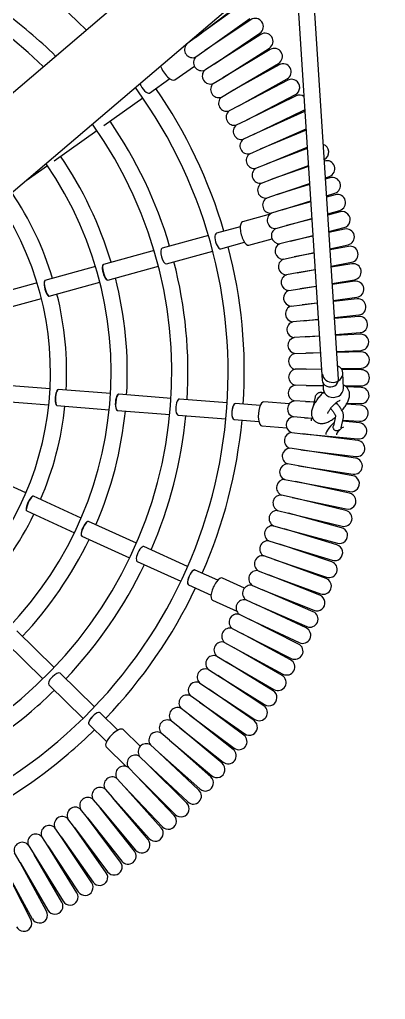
# Model space of a CAD drawing. Header units: millimetres. Extents: x 246416442 to 246896683, y 7418963194 to 7419503218.
# Drawn here: x 246852147 to 246852508, y 7419442122 to 7419443092 of the extents above; entities that cross this region are included whole.
import ezdxf
from ezdxf.lldxf.tags import DXFTag

# ---------------------------------------------------------------- set-up
doc = ezdxf.new("R2010")
doc.units = ezdxf.units.MM
doc.linetypes.add('DASHED2', pattern=[9.525, 6.35, -3.175])
for name, color, linetype in [('L-EDGE-CONCRETE', 1, 'CONCRETE_EDGE_SHORT'), ('L-Hatch Boundary', 1, 'Continuous'), ('L-ST-SHADE-SAIL', 5, 'DASHED2'), ('L-X-E-PLAY', 9, 'Continuous')]:
    doc.layers.add(name, color=color, linetype=linetype)
doc.layers.add('L-SUB-SOIL DRAINAGE', color=170, linetype='SUBSOIL', lineweight=20)
doc.styles.get("Standard").update_dxf_attribs({"font": 'arial.ttf'})
doc.linetypes.add('CONCRETE_EDGE_SHORT', pattern='A,0.5,-0.2,["CE",Standard,S=0.1,R=0,X=-0.05,Y=-0.05],-0.2', length=0.9)
tags = doc.linetypes.add('SUBSOIL', pattern='A,12.7,-5.08,["SSD",Standard,S=2.54,R=0,X=-2.54,Y=-1.27],-6.35', length=24.13).pattern_tags.tags
tags[6] = DXFTag(74, 10)

# ---------------------------------------------------------------- blocks, each defined once
blk = doc.blocks.new('Bird Nest Swing - Moduplay')
at = {"layer": 'L-X-E-PLAY', "lineweight": 25}
for p, q in [((40.88377, 32.79357), (40.88377, 35.21318)), ((40.95877, 35.20977), (40.95877, 32.79016)), ((41.30869, 34.44572), (40.95877, 34.70724)), ((40.95877, 34.68726), (41.29911, 34.4329)), ((40.95961, 34.55779), (40.96259, 34.61232)), ((40.96415, 34.61222), (40.95961, 34.55779)), ((40.97556, 34.55646), (40.9801, 34.61089)), ((40.98166, 34.61073), (40.97556, 34.55646)), ((40.99146, 34.55467), (40.99756, 34.60895)), ((40.99911, 34.60875), (40.99146, 34.55467)), ((41.0073, 34.55242), (41.01495, 34.60651)), ((41.0165, 34.60627), (41.0073, 34.55243)), ((41.02307, 34.54973), (41.03227, 34.60357)), ((41.03382, 34.60328), (41.02307, 34.54973)), ((41.03876, 34.54659), (41.0495, 34.60014)), ((41.05104, 34.59981), (41.03876, 34.54659)), ((41.05435, 34.54299), (41.06663, 34.59621)), ((41.06815, 34.59584), (41.05435, 34.54299)), ((41.06983, 34.53895), (41.08363, 34.59179)), ((41.08514, 34.59138), (41.06983, 34.53895)), ((41.08519, 34.53446), (41.09917, 34.58233)), ((41.10038, 34.58143), (41.08519, 34.53446)), ((41.10041, 34.52954), (41.11392, 34.57131)), ((41.11498, 34.57052), (41.10041, 34.52954)), ((41.14863, 34.56534), (41.15017, 34.56931)), ((41.15162, 34.56872), (41.14982, 34.56445)), ((40.95961, 34.55779), (40.95886, 34.54685)), ((40.97449, 34.54555), (40.97556, 34.55646)), ((41.11549, 34.52418), (41.1284, 34.56049)), ((41.12931, 34.5598), (41.11549, 34.52418)), ((41.16302, 34.55458), (41.16636, 34.56251)), ((41.1678, 34.56188), (41.16411, 34.55378)), ((40.99146, 34.55467), (40.99008, 34.5438)), ((41.00561, 34.5416), (41.0073, 34.55243)), ((41.02107, 34.53896), (41.02307, 34.54973)), ((41.03876, 34.54659), (41.03645, 34.53587)), ((41.1304, 34.51839), (41.14262, 34.54986)), ((41.14342, 34.54926), (41.1304, 34.51839)), ((41.17722, 34.54397), (41.18236, 34.55524)), ((41.18378, 34.55457), (41.17821, 34.54323)), ((41.19125, 34.53349), (41.19814, 34.54752)), ((41.19954, 34.54681), (41.19216, 34.53281)), ((40.97827, 34.51487), (40.98033, 34.53853)), ((41.05173, 34.53235), (41.05435, 34.54299)), ((41.06983, 34.53895), (41.06691, 34.52838)), ((41.14515, 34.51218), (41.15662, 34.5394)), ((41.15732, 34.53888), (41.14515, 34.51218)), ((41.20513, 34.52311), (41.21369, 34.53935)), ((41.21507, 34.5386), (41.20597, 34.52249)), ((41.08197, 34.52399), (41.08519, 34.53446)), ((41.09689, 34.51916), (41.10041, 34.52954)), ((41.15971, 34.50554), (41.17043, 34.52907)), ((41.17104, 34.52862), (41.15971, 34.50554)), ((41.2189, 34.51283), (41.229, 34.53074)), ((41.23036, 34.52995), (41.21968, 34.51224)), ((41.11167, 34.51391), (41.11549, 34.52418)), ((41.1304, 34.51839), (41.12629, 34.50823)), ((41.17407, 34.49849), (41.18408, 34.51888)), ((41.18461, 34.51848), (41.17407, 34.49849)), ((41.23256, 34.50261), (41.24406, 34.52169)), ((41.24539, 34.52086), (41.23331, 34.50206)), ((40.97186, 34.48749), (40.97399, 34.5119)), ((41.14515, 34.51218), (41.14075, 34.50214)), ((41.18822, 34.49103), (41.19758, 34.50878)), ((41.19805, 34.50844), (41.18822, 34.49103)), ((41.24616, 34.49245), (41.25885, 34.51221)), ((41.26016, 34.51134), (41.24687, 34.49192)), ((41.14054, 34.50023), (41.12859, 34.47459)), ((41.15502, 34.49563), (41.15971, 34.50554)), ((41.17407, 34.49849), (41.1691, 34.48872)), ((41.20216, 34.48317), (41.21097, 34.49878)), ((41.21138, 34.49847), (41.20216, 34.48317)), ((41.2597, 34.48233), (41.27336, 34.50231)), ((41.27464, 34.50141), (41.2604, 34.48181)), ((41.18298, 34.48141), (41.18822, 34.49103)), ((41.21586, 34.47491), (41.22426, 34.48884)), ((41.22464, 34.48856), (41.21586, 34.47491)), ((41.27322, 34.47223), (41.28759, 34.492)), ((41.28884, 34.49106), (41.27391, 34.47171)), ((40.96703, 34.43202), (40.97115, 34.47929)), ((41.15034, 34.46445), (41.16037, 34.48596)), ((41.20216, 34.48317), (41.19664, 34.4737)), ((41.22932, 34.46626), (41.23749, 34.47896)), ((41.23783, 34.4787), (41.22932, 34.46626)), ((41.28673, 34.46213), (41.30151, 34.48128)), ((41.30273, 34.48031), (41.28743, 34.46161)), ((41.1308, 34.46988), (41.12045, 34.44767)), ((41.21007, 34.4656), (41.21586, 34.47491)), ((41.24253, 34.45722), (41.25066, 34.46911)), ((41.25099, 34.46887), (41.24253, 34.45723)), ((41.30235, 34.45457), (41.31512, 34.47017)), ((41.31631, 34.46916), (41.30355, 34.45445)), ((41.13496, 34.44091), (41.14531, 34.46312)), ((41.22327, 34.45712), (41.22932, 34.46626)), ((41.25547, 34.44782), (41.26381, 34.45929)), ((41.26413, 34.45904), (41.25547, 34.44782)), ((41.24253, 34.45723), (41.23621, 34.44827)), ((41.26814, 34.43804), (41.27695, 34.44946)), ((41.27728, 34.44922), (41.26814, 34.43804)), ((41.31872, 34.44374), (41.30701, 34.45292)), ((41.31776, 34.44641), (41.3284, 34.45868)), ((41.32957, 34.45763), (41.31961, 34.4468)), ((41.11697, 34.44021), (41.09693, 34.39721)), ((41.25547, 34.44782), (41.2489, 34.43904)), ((41.28052, 34.42791), (41.29011, 34.43963)), ((41.33226, 34.43692), (41.34135, 34.4468)), ((41.34249, 34.44573), (41.33272, 34.4357)), ((41.11143, 34.39045), (41.13147, 34.43344)), ((41.26132, 34.42946), (41.26814, 34.43804)), ((41.29046, 34.43937), (41.28052, 34.42791)), ((41.2926, 34.41742), (41.30364, 34.43015)), ((41.30403, 34.42985), (41.2926, 34.41742)), ((41.30157, 34.43177), (41.30638, 34.428)), ((41.34245, 34.42276), (41.35395, 34.43456)), ((41.35506, 34.43345), (41.34312, 34.42188)), ((40.96171, 34.37205), (40.96623, 34.42378)), ((41.28052, 34.42791), (41.27346, 34.41953)), ((41.32699, 34.38395), (41.3662, 34.42197)), ((41.36727, 34.42083), (41.32699, 34.38395)), ((41.34703, 34.41673), (41.34079, 34.42495)), ((41.2926, 34.41742), (41.2853, 34.40925)), ((41.30438, 34.40659), (41.31014, 34.41286)), ((41.31029, 34.41266), (41.30438, 34.40659)), ((41.30706, 34.4169), (41.31273, 34.40945)), ((41.33459, 34.41988), (41.34066, 34.41189)), ((41.30438, 34.40659), (41.29685, 34.39863)), ((41.31585, 34.39543), (41.3211, 34.40082)), ((41.33779, 34.37214), (41.37807, 34.40903)), ((41.37912, 34.40785), (41.33779, 34.37214)), ((41.29567, 34.39304), (41.27782, 34.37519)), ((41.31585, 34.39543), (41.30809, 34.38769)), ((41.32118, 34.4006), (41.31585, 34.39543)), ((41.34825, 34.36004), (41.38958, 34.39575)), ((41.39059, 34.39455), (41.34825, 34.36004)), ((41.09339, 34.38971), (41.07145, 34.34265)), ((41.08595, 34.33589), (41.10789, 34.38295)), ((41.31901, 34.37643), (41.32699, 34.38395)), ((41.35836, 34.34764), (41.40069, 34.38215)), ((41.29479, 34.35822), (41.31215, 34.37557)), ((41.33779, 34.37214), (41.3296, 34.36486)), ((41.40167, 34.38092), (41.35836, 34.34764)), ((40.95877, 34.33851), (40.961, 34.364)), ((41.27829, 34.37), (41.26097, 34.35268)), ((41.36811, 34.33495), (41.41142, 34.36823)), ((41.41235, 34.36697), (41.36811, 34.33495)), ((41.27228, 34.34136), (41.2896, 34.35869)), ((41.34825, 34.36004), (41.33985, 34.35299)), ((41.37749, 34.32199), (41.42174, 34.35401)), ((41.42264, 34.35273), (41.37749, 34.32199)), ((41.25514, 34.34685), (41.2216, 34.31331)), ((41.34976, 34.34083), (41.35836, 34.34764)), ((41.06803, 34.33532), (41.04609, 34.28827)), ((41.23291, 34.302), (41.26645, 34.33553)), ((41.36811, 34.33495), (41.35932, 34.3284)), ((41.38649, 34.30876), (41.43164, 34.3395)), ((41.43251, 34.33819), (41.38649, 34.30876)), ((41.06059, 34.28151), (41.08253, 34.32856)), ((41.39511, 34.29528), (41.44113, 34.32472)), ((41.44195, 34.32338), (41.39512, 34.29528)), ((41.36852, 34.31569), (41.37749, 34.32199)), ((41.21573, 34.30744), (41.17901, 34.27072)), ((41.37735, 34.30272), (41.38649, 34.30876)), ((41.40335, 34.28156), (41.45018, 34.30966)), ((41.45097, 34.30831), (41.40335, 34.28156)), ((41.19033, 34.25941), (41.22704, 34.29612)), ((41.3858, 34.28951), (41.39512, 34.29528)), ((41.41118, 34.26761), (41.45881, 34.29436)), ((41.45955, 34.29298), (41.41118, 34.26761)), ((41.04267, 34.28092), (41.02073, 34.23389)), ((41.40335, 34.28156), (41.39387, 34.27606)), ((41.41861, 34.25344), (41.46698, 34.27881)), ((41.46769, 34.27741), (41.41861, 34.25344)), ((41.03523, 34.22713), (41.05717, 34.27416)), ((41.17329, 34.265), (41.13659, 34.2283)), ((41.40155, 34.26238), (41.41118, 34.26761)), ((41.42563, 34.23907), (41.47471, 34.26303)), ((41.47538, 34.26161), (41.42563, 34.23907)), ((41.1479, 34.21698), (41.18461, 34.25369)), ((41.40883, 34.24849), (41.41861, 34.25344)), ((41.43224, 34.22449), (41.48199, 34.24704)), ((41.48261, 34.24561), (41.43224, 34.22449)), ((41.4058, 34.24087), (41.38406, 34.23074)), ((41.41572, 34.2344), (41.42563, 34.23907)), ((41.43842, 34.20974), (41.4888, 34.23085)), ((41.48938, 34.22939), (41.43842, 34.20974)), ((41.13086, 34.22256), (41.09416, 34.18587)), ((41.38272, 34.2257), (41.36052, 34.21535)), ((41.3942, 34.20898), (41.41826, 34.2202)), ((41.42219, 34.22011), (41.43224, 34.22449)), ((41.10547, 34.17456), (41.14217, 34.21125)), ((41.35305, 34.21187), (41.31005, 34.19183)), ((41.36728, 34.20085), (41.38948, 34.2112)), ((41.42826, 34.20565), (41.43842, 34.20974)), ((41.44418, 34.19481), (41.49514, 34.21447)), ((41.49568, 34.213), (41.44418, 34.19481)), ((41.31681, 34.17733), (41.35981, 34.19737)), ((41.44951, 34.17972), (41.50101, 34.19791)), ((41.30255, 34.18829), (41.25549, 34.16634)), ((41.4339, 34.19101), (41.44418, 34.19481)), ((41.50151, 34.19642), (41.44951, 34.17972)), ((41.43912, 34.17622), (41.44951, 34.17972)), ((41.4544, 34.16449), (41.50641, 34.18119)), ((41.50686, 34.17969), (41.4544, 34.16449)), ((41.26225, 34.15184), (41.30931, 34.17379)), ((41.24816, 34.16293), (41.20111, 34.14099)), ((41.44392, 34.16129), (41.4544, 34.16449)), ((41.45886, 34.14912), (41.51132, 34.16432)), ((41.51173, 34.16281), (41.45886, 34.14912)), ((41.20788, 34.12649), (41.25492, 34.14843)), ((41.44829, 34.14622), (41.45886, 34.14912)), ((41.46286, 34.13363), (41.51574, 34.14732)), ((41.51611, 34.1458), (41.46287, 34.13363)), ((41.19377, 34.13756), (41.14673, 34.11563)), ((41.46287, 34.13363), (41.45222, 34.13104)), ((41.46643, 34.11803), (41.51968, 34.1302)), ((41.52, 34.12867), (41.46643, 34.11803)), ((41.46643, 34.11803), (41.45571, 34.11575)), ((41.46955, 34.10234), (41.52312, 34.11297)), ((41.5234, 34.11143), (41.46955, 34.10234)), ((41.46955, 34.10234), (41.45877, 34.10036)), ((41.4722, 34.08656), (41.52607, 34.09565)), ((41.5263, 34.09411), (41.47221, 34.08656)), ((41.47221, 34.08656), (41.46138, 34.08489)), ((41.47442, 34.07072), (41.52851, 34.07826)), ((41.52871, 34.0767), (41.47442, 34.07072)), ((41.47442, 34.07072), (41.46354, 34.06936)), ((41.3989, 34.05154), (41.35163, 34.04742)), ((41.43151, 34.05439), (41.40709, 34.05226)), ((41.45804, 34.06072), (41.43448, 34.05866)), ((41.46526, 34.05377), (41.47617, 34.05481)), ((41.47617, 34.05481), (41.53046, 34.0608)), ((41.53061, 34.05924), (41.47617, 34.05481)), ((41.34339, 34.04663), (41.29166, 34.0421)), ((41.47747, 34.03887), (41.53191, 34.04329)), ((41.53201, 34.04173), (41.47747, 34.03887)), ((41.35302, 34.03148), (41.4003, 34.03561)), ((41.40848, 34.03632), (41.4329, 34.03845)), ((41.43656, 34.03475), (41.46428, 34.03717)), ((41.46653, 34.03813), (41.47747, 34.03887)), ((41.29305, 34.02616), (41.34478, 34.03069)), ((41.46735, 34.02247), (41.47831, 34.02289)), ((41.4783, 34.02289), (41.53285, 34.02575)), ((41.53291, 34.02418), (41.47831, 34.02289)), ((41.46773, 34.00679), (41.47869, 34.00689)), ((41.47868, 34.00689), (41.53329, 34.00819)), ((41.53331, 34.00662), (41.47869, 34.00689)), ((41.46765, 33.9911), (41.47861, 33.99089)), ((41.5332, 33.98905), (41.47861, 33.99089)), ((41.47861, 33.99089), (41.53323, 33.99062)), ((41.47807, 33.9749), (41.46712, 33.97543)), ((41.53258, 33.9715), (41.47807, 33.9749)), ((41.47807, 33.9749), (41.53266, 33.97306)), ((41.47707, 33.95893), (41.46614, 33.95977)), ((41.53146, 33.95396), (41.47707, 33.95893)), ((41.47707, 33.95893), (41.53158, 33.95553)), ((41.47561, 33.943), (41.46472, 33.94415)), ((41.52984, 33.93647), (41.47561, 33.943)), ((41.47561, 33.943), (41.53001, 33.93803)), ((41.4737, 33.92711), (41.46284, 33.92858)), ((41.52772, 33.91903), (41.4737, 33.92711)), ((41.4737, 33.92711), (41.52793, 33.92059)), ((41.46052, 33.91307), (41.47134, 33.91129)), ((41.5251, 33.90166), (41.47134, 33.91129)), ((41.47134, 33.91129), (41.52535, 33.90321)), ((41.46852, 33.89554), (41.45776, 33.89763)), ((41.52198, 33.88437), (41.46851, 33.89554)), ((41.46851, 33.89554), (41.52228, 33.88591)), ((41.51837, 33.86718), (41.46525, 33.87988)), ((41.46525, 33.87988), (41.51871, 33.86871))]:
    blk.add_line(p, q, dxfattribs=at)
for centre, radius, start, end in [((40.98961, 34.60984), 0.008, 353.5892, 173.5892), ((41.00703, 34.60763), 0.008, 351.9447, 171.9447), ((41.02439, 34.60492), 0.008, 350.3, 170.3), ((41.04166, 34.60171), 0.008, 348.65541, 168.65541), ((41.05883, 34.59801), 0.008, 347.01087, 167.01087), ((41.07589, 34.59382), 0.008, 106.8904, 165.36617), ((41.07589, 34.59382), 0.008, 345.36617, 359.56292), ((41.09282, 34.58913), 0.008, 155.0971, 163.72166), ((41.12624, 34.57832), 0.008, 345.28518, 121.16811), ((41.14271, 34.5722), 0.008, 338.78784, 157.3371), ((41.15899, 34.56561), 0.008, 337.14319, 157.14319), ((41.17508, 34.55856), 0.008, 335.49867, 155.49867), ((41.19096, 34.55104), 0.008, 333.854, 153.854), ((40.95111, 34.54886), 0.008, 343.20816, 345.5127), ((40.96681, 34.54777), 0.008, 186.59968, 343.87241), ((41.20661, 34.54308), 0.008, 332.20945, 152.20945), ((40.98246, 34.54624), 0.008, 184.95084, 342.23367), ((40.99806, 34.54426), 0.008, 183.30033, 340.58836), ((41.0136, 34.54183), 0.008, 181.65634, 338.94042), ((41.02907, 34.53896), 0.008, 180.01521, 337.29211), ((41.22203, 34.53467), 0.008, 330.56483, 150.56483), ((41.04445, 34.53565), 0.008, 178.37425, 335.64363), ((41.05972, 34.53189), 0.008, 176.73367, 334.00382), ((41.07488, 34.5277), 0.008, 175.08418, 332.37293), ((41.23721, 34.52582), 0.008, 328.9202, 148.9202), ((41.08991, 34.52307), 0.008, 173.42577, 330.70424), ((41.10481, 34.51802), 0.008, 171.80543, 329.08088), ((41.25212, 34.51653), 0.008, 327.27564, 147.27564), ((41.11955, 34.51254), 0.008, 170.13946, 327.43672), ((41.13413, 34.50664), 0.008, 168.49449, 325.78396), ((41.26676, 34.50682), 0.008, 325.63097, 145.63097), ((41.14854, 34.50032), 0.008, 166.85803, 324.12644), ((41.28112, 34.4967), 0.008, 323.98645, 143.98645), ((40.92127, 34.00167), 0.49622, 65.92044, 84.07005), ((41.16275, 34.49359), 0.008, 165.22642, 322.47811), ((41.17677, 34.48646), 0.008, 163.58558, 320.84786), ((41.29517, 34.48617), 0.008, 322.34179, 142.34179), ((40.92127, 34.00167), 0.48022, 94.47871, 265.52129), ((40.92127, 34.00167), 0.48022, 0, 85.52129), ((41.19058, 34.47893), 0.008, 161.92646, 319.18527), ((41.30893, 34.47524), 0.008, 320.69723, 140.69723), ((41.20417, 34.471), 0.008, 160.30008, 317.57085), ((41.32236, 34.46392), 0.008, 319.05265, 139.05265), ((41.21752, 34.46269), 0.008, 158.62507, 315.90492), ((41.33546, 34.45222), 0.008, 317.40796, 137.40796), ((41.23063, 34.454), 0.008, 157.00194, 314.28228), ((40.92127, 34.00167), 0.4405, 94.88352, 103.94701), ((40.92127, 34.00167), 0.4405, 66.03574, 83.95019), ((40.92127, 34.00167), 0.49622, 45.92375, 64.07296), ((41.24348, 34.44493), 0.008, 155.33521, 312.63245), ((41.34822, 34.44015), 0.008, 315.76345, 135.76345), ((41.25607, 34.4355), 0.008, 153.69585, 310.96892), ((41.36063, 34.42771), 0.008, 314.11878, 134.11878), ((40.92127, 34.00167), 0.4245, 95.0681, 264.9319), ((40.92127, 34.00167), 0.4245, 0, 84.9319), ((41.26839, 34.42572), 0.008, 152.07034, 309.32886), ((41.37267, 34.41493), 0.008, 312.47428, 132.47428), ((41.28041, 34.41558), 0.008, 150.42105, 307.69489), ((41.29214, 34.4051), 0.008, 148.76589, 306.05473), ((41.38435, 34.4018), 0.008, 310.82959, 130.82959), ((40.92127, 34.00167), 0.4405, 46.04063, 63.95449), ((41.30357, 34.39429), 0.008, 147.11679, 304.41263), ((41.39564, 34.38835), 0.008, 309.18498, 129.18498), ((41.31468, 34.38316), 0.008, 145.4697, 302.76822), ((41.40654, 34.37457), 0.008, 307.54046, 127.54046), ((40.92127, 34.00167), 0.3805, 66.20474, 83.79525), ((41.32547, 34.37171), 0.008, 143.82493, 301.12329), ((40.92127, 34.00167), 0.3645, 0, 84.09494), ((41.33592, 34.35996), 0.008, 142.18055, 299.47648), ((41.41704, 34.36049), 0.008, 305.89576, 125.89576), ((41.34603, 34.34791), 0.008, 140.53829, 297.82625), ((41.42714, 34.34612), 0.008, 304.25126, 124.25126), ((40.92127, 34.00167), 0.3805, 46.20475, 63.79527), ((40.92127, 34.00167), 0.49622, 25.92704, 44.07625), ((41.3558, 34.33558), 0.008, 138.89924, 296.17061), ((41.43682, 34.33146), 0.008, 302.6066, 122.6066), ((41.3652, 34.32297), 0.008, 137.26582, 294.52554), ((41.44607, 34.31652), 0.008, 300.96198, 120.96198), ((40.92127, 34.00167), 0.3205, 66.4303, 83.28073), ((41.37424, 34.31009), 0.008, 135.62172, 292.89921), ((40.92127, 34.00167), 0.3045, 0, 82.92592), ((40.92127, 34.00167), 0.4405, 26.04551, 43.95937), ((41.45489, 34.30133), 0.008, 299.31743, 119.31743), ((41.3829, 34.29697), 0.008, 133.95866, 291.25683), ((40.92127, 34.00167), 0.3205, 46.4303, 63.56968), ((41.39119, 34.2836), 0.008, 132.31191, 289.58343), ((41.46327, 34.28589), 0.008, 297.67275, 117.67275), ((41.39909, 34.26999), 0.008, 130.69619, 287.94657), ((41.4712, 34.27022), 0.008, 296.02823, 116.02823), ((40.92127, 34.00167), 0.3805, 26.20473, 43.79525), ((41.40659, 34.25617), 0.008, 129.04391, 286.32121), ((41.47868, 34.25433), 0.008, 294.38357, 114.38357), ((41.41369, 34.24214), 0.008, 127.37984, 284.65375), ((41.48571, 34.23823), 0.008, 292.73903, 112.73903), ((41.42039, 34.22791), 0.008, 125.75825, 283.00786), ((41.49226, 34.22193), 0.008, 291.09441, 111.09441), ((40.92127, 34.00167), 0.3205, 26.43032, 43.5697), ((41.42668, 34.21349), 0.008, 124.11497, 281.3712), ((41.49835, 34.20545), 0.008, 289.44976, 109.44976), ((40.92127, 34.00167), 0.49622, 5.92995, 24.07956), ((41.43255, 34.1989), 0.008, 122.46242, 279.72961), ((41.438, 34.18414), 0.008, 120.81473, 278.07049), ((41.50396, 34.18881), 0.008, 287.80523, 107.80523), ((40.92127, 34.00167), 0.4405, 6.04981, 23.96426), ((41.50909, 34.17201), 0.008, 286.16052, 106.16052), ((41.44302, 34.16924), 0.008, 119.18469, 276.45382), ((41.44762, 34.15419), 0.008, 117.51205, 274.79773), ((41.51374, 34.15507), 0.008, 284.51607, 104.51607), ((40.92127, 34.00167), 0.3805, 6.20475, 23.79526), ((41.45178, 34.13902), 0.008, 115.87905, 273.15116), ((41.5179, 34.138), 0.008, 282.87137, 102.87137), ((40.92127, 34.00167), 0.3205, 6.43029, 23.5697), ((41.4555, 34.12374), 0.008, 114.23636, 271.51109), ((41.52156, 34.12082), 0.008, 281.22679, 101.22679), ((41.45879, 34.10836), 0.008, 112.58729, 269.8722), ((41.52473, 34.10354), 0.008, 279.58222, 99.58222), ((41.46163, 34.09289), 0.008, 110.93687, 268.21992), ((41.52741, 34.08618), 0.008, 277.93755, 97.93755), ((41.46402, 34.07734), 0.008, 109.30005, 266.58518), ((41.52959, 34.06875), 0.008, 276.29306, 96.29306), ((41.46597, 34.06174), 0.008, 107.64545, 264.93903), ((41.46747, 34.04608), 0.008, 106.00243, 263.27094), ((41.53126, 34.05127), 0.008, 274.64835, 94.64835), ((41.53243, 34.03374), 0.008, 273.00383, 93.00383), ((40.92127, 34.00167), 0.4405, 0, 3.96858), ((40.92127, 34.00167), 0.49622, 0, 4.08247), ((41.46852, 34.03038), 0.008, 104.38151, 261.64782), ((41.46912, 34.01467), 0.008, 102.7152, 260.00874), ((41.5331, 34.01618), 0.008, 271.35917, 91.35917), ((41.46927, 33.99894), 0.008, 101.06515, 258.3582), ((41.53327, 33.99862), 0.008, 269.71452, 89.71452), ((40.92127, 34.00167), 0.4245, 275.0681, 0), ((40.92127, 34.00167), 0.48022, 274.47871, 0), ((40.92127, 34.00167), 0.4405, 346.05299, 0), ((40.92127, 34.00167), 0.49622, 345.93211, 0), ((41.46896, 33.98321), 0.008, 99.42645, 256.7194), ((41.53293, 33.98106), 0.008, 268.07, 88.07), ((41.46821, 33.9675), 0.008, 97.77606, 255.06964), ((41.53208, 33.96351), 0.008, 266.42533, 86.42533), ((41.467, 33.95182), 0.008, 96.13664, 253.41173), ((41.53074, 33.946), 0.008, 264.78082, 84.78082), ((41.46535, 33.93618), 0.008, 94.50536, 251.75568), ((41.52889, 33.92853), 0.008, 263.13617, 83.13617), ((41.46324, 33.92059), 0.008, 92.87239, 250.1346), ((41.52654, 33.91112), 0.008, 261.49154, 81.49154), ((41.46069, 33.90507), 0.008, 91.20402, 248.47847), ((41.52369, 33.89379), 0.008, 259.84702, 79.84702), ((41.52035, 33.87654), 0.008, 258.20234, 78.20234), ((41.51651, 33.8594), 0.008, 256.55784, 76.55784)]:
    blk.add_arc(centre, radius, start, end, dxfattribs=at)
for centre, major_axis, ratio, start_param, end_param in [((40.97034, 34.56214), (0.01195, -0.00104), 0.372687, 1.05518, 1.080051), ((40.97034, 34.56214), (0.01195, -0.00104), 0.372687, 3.662447, 3.676925), ((40.97034, 34.56214), (0.01195, -0.00104), 0.372687, -3.674108, -3.638229), ((40.97034, 34.56214), (0.00797, -0.00069), 0.372687, 0.746908, 0.784427), ((40.96631, 34.51592), (-0.01195, 0.00104), 0.372687, 0.921367, 3.141593), ((41.15906, 34.51157), (0.00725, -0.00338), 0.372876, 1.14697, 1.177962), ((41.15906, 34.51157), (0.01088, -0.00507), 0.372876, 1.29031, 1.313893), ((40.96389, 34.48818), (-0.00797, 0.00069), 0.372687, 0.905922, 3.141593), ((40.96389, 34.48818), (0.00797, -0.00069), 0.372687, 4.047515, 6.283185), ((41.13946, 34.46952), (-0.01088, 0.00507), 0.372876, 0, 3.141593), ((41.30084, 34.44506), (0.00617, 0.00787), 0.868322, 3.141593, 6.283185), ((41.30084, 34.44506), (0.00617, 0.00787), 0.868322, 0, 1.040248), ((41.1277, 34.44429), (-0.00725, 0.00338), 0.372876, 0, 3.141593), ((41.1277, 34.44429), (0.00725, -0.00338), 0.372876, 3.141159, 6.283185), ((41.3039, 34.43931), (-0.00479, -0.00641), 0.894272, 0, 3.141593), ((41.31255, 34.43587), (-0.00617, -0.00787), 0.868322, 0, 3.141593), ((41.34087, 34.41264), (0.00139, -0.01192), 0.18004, 4.512716, 6.283185), ((41.34868, 34.41355), (0.00058, -0.00497), 0.18004, 3.141593, 6.283185), ((41.32133, 34.41035), (-0.00139, 0.01192), 0.18004, 2.394419, 3.141593), ((41.10418, 34.39383), (-0.00725, 0.00338), 0.372876, 0, 3.141159), ((41.28631, 34.3667), (-0.00849, 0.00849), 0.372942, 0, 3.141593), ((41.26662, 34.34702), (-0.00566, 0.00566), 0.372942, 0, 3.141593), ((41.26662, 34.34702), (0.00566, -0.00566), 0.372942, 3.141593, 6.283185), ((41.0787, 34.33927), (-0.00725, 0.00338), 0.331502, 0, 3.141593), ((41.0787, 34.33927), (0.00725, -0.00338), 0.288982, 3.141593, 6.283185), ((41.22726, 34.30765), (-0.00566, 0.00566), 0.372942, 0, 3.141593), ((41.05334, 34.28489), (-0.00725, 0.00338), 0.288982, 0, 3.141593), ((41.05334, 34.28489), (0.00725, -0.00338), 0.246463, 3.141593, 6.283185), ((41.18467, 34.26507), (-0.00566, 0.00566), 0.331502, 0, 3.141593), ((41.18467, 34.26507), (0.00566, -0.00566), 0.288982, 3.141593, 6.283185), ((41.43118, 34.23946), (0.00338, -0.00725), 0.372876, -4.472751, -4.442812), ((41.43118, 34.23946), (0.00507, -0.01088), 0.372876, -4.554848, -4.531552), ((41.14224, 34.22264), (-0.00566, 0.00566), 0.288982, 0, 3.141593), ((41.14224, 34.22264), (0.00566, -0.00566), 0.246463, 3.141593, 6.283185), ((41.38913, 34.21986), (-0.00507, 0.01088), 0.372876, 0, 3.141593), ((41.3639, 34.2081), (-0.00338, 0.00725), 0.372876, 0, 3.141593), ((41.3639, 34.2081), (0.00338, -0.00725), 0.372876, 3.141593, 6.283185), ((41.31343, 34.18458), (-0.00338, 0.00725), 0.372876, 0, 3.141593), ((41.25887, 34.15909), (-0.00338, 0.00725), 0.331502, 0, 3.141593), ((41.25887, 34.15909), (0.00338, -0.00725), 0.288982, 3.141593, 6.283185), ((41.20449, 34.13374), (-0.00338, 0.00725), 0.288982, 0, 3.141593), ((41.20449, 34.13374), (0.00338, -0.00725), 0.246463, 3.141593, 6.283185), ((41.40779, 34.04429), (0.00069, -0.00797), 0.372687, 3.141593, 6.283185), ((41.40779, 34.04429), (-0.00069, 0.00797), 0.372687, 0, 3.141593), ((41.43552, 34.04671), (0.00104, -0.01195), 0.372687, 3.141593, 6.283185), ((41.48174, 34.05074), (-0.00069, 0.00797), 0.372687, -0.973473, -0.940027), ((41.48174, 34.05074), (-0.00104, 0.01195), 0.372687, -1.187331, -1.163188), ((41.35232, 34.03945), (0.00069, -0.00797), 0.372687, 3.141593, 6.283185), ((41.48174, 34.05074), (-0.00104, 0.01195), 0.372687, -3.437392, -3.400937), ((41.48174, 34.05074), (-0.00104, 0.01195), 0.372687, 3.375185, 3.433043)]:
    blk.add_ellipse(centre, major_axis=major_axis, ratio=ratio, start_param=start_param, end_param=end_param, dxfattribs=at)
for points, knots in [([(41.33462, 34.42825), (41.33451, 34.42891), (41.33425, 34.43029), (41.33376, 34.43235), (41.33317, 34.43441), (41.33248, 34.43642), (41.33165, 34.43838), (41.33069, 34.44025), (41.32958, 34.44195), (41.32834, 34.44341), (41.32703, 34.44461), (41.32565, 34.44554), (41.32421, 34.44623), (41.32271, 34.44667), (41.32117, 34.44688), (41.31965, 34.44684), (41.31815, 34.44657), (41.317, 34.44616), (41.31635, 34.44585), (41.31616, 34.44575)], [0, 0, 0, 0, 0.059802, 0.125456, 0.192433, 0.261456, 0.333461, 0.408966, 0.485158, 0.555373, 0.617829, 0.674806, 0.728444, 0.780038, 0.830358, 0.879915, 0.929116, 0.978347, 1, 1, 1, 1]), ([(41.32765, 34.41548), (41.32765, 34.41548), (41.32737, 34.41585), (41.32658, 34.41766), (41.32572, 34.42074), (41.32511, 34.42452), (41.3249, 34.42832), (41.32509, 34.43142), (41.32545, 34.43312), (41.32559, 34.43342), (41.32559, 34.43342)], [0, 0, 0, 0, 0.091622, 0.217969, 0.359912, 0.509191, 0.658423, 0.800238, 0.926568, 1, 1, 1, 1]), ([(41.30906, 34.42525), (41.30892, 34.42515), (41.30839, 34.42479), (41.30761, 34.42411), (41.30682, 34.42312), (41.30628, 34.42207), (41.30598, 34.42098), (41.30592, 34.41986), (41.30608, 34.41879), (41.30649, 34.41775), (41.30684, 34.41721), (41.30706, 34.4169)], [0, 0, 0, 0, 0.058022, 0.215274, 0.347933, 0.465712, 0.575728, 0.681902, 0.786784, 0.892708, 1, 1, 1, 1]), ([(41.30899, 34.42668), (41.309, 34.42651), (41.30903, 34.42562), (41.30914, 34.424), (41.30937, 34.42181), (41.30969, 34.41963), (41.3101, 34.41749), (41.3106, 34.41538), (41.3112, 34.41332), (41.31191, 34.41131), (41.31274, 34.40936), (41.31372, 34.4075), (41.31484, 34.40581), (41.31608, 34.40437), (41.3174, 34.4032), (41.31878, 34.40229), (41.32023, 34.40162), (41.32174, 34.40118), (41.32327, 34.401), (41.3248, 34.40105), (41.32629, 34.40135), (41.32771, 34.40186), (41.32903, 34.40259), (41.33024, 34.40352), (41.33133, 34.40462), (41.33231, 34.40593), (41.33316, 34.40745), (41.33389, 34.40921), (41.33448, 34.41115), (41.3349, 34.41324), (41.33518, 34.41533), (41.33532, 34.41729), (41.33535, 34.4184), (41.33536, 34.41887)], [0, 0, 0, 0, 0.007879, 0.042572, 0.077118, 0.1117, 0.146503, 0.181752, 0.217735, 0.254849, 0.2936, 0.334208, 0.374945, 0.412273, 0.445497, 0.475883, 0.504545, 0.53215, 0.559094, 0.585647, 0.612025, 0.638435, 0.665132, 0.692458, 0.720936, 0.751403, 0.785035, 0.822717, 0.863009, 0.902672, 0.940627, 0.977188, 1, 1, 1, 1]), ([(41.34079, 34.42495), (41.34054, 34.42527), (41.34004, 34.42581), (41.33903, 34.42658), (41.33783, 34.42723), (41.33639, 34.42779), (41.33481, 34.42822), (41.33312, 34.42856), (41.33137, 34.42879), (41.32956, 34.42895), (41.32769, 34.42903), (41.32615, 34.42903), (41.32524, 34.42901), (41.32497, 34.429)], [0, 0, 0, 0, 0.073104, 0.157916, 0.257848, 0.367394, 0.474116, 0.576035, 0.674661, 0.771214, 0.86648, 0.960976, 1, 1, 1, 1]), ([(41.32573, 34.42101), (41.32574, 34.42102), (41.32631, 34.42103), (41.3274, 34.42103), (41.32895, 34.42097), (41.33038, 34.42085), (41.33166, 34.42068), (41.33275, 34.42048), (41.33361, 34.42026), (41.33423, 34.42005), (41.3346, 34.41988), (41.33469, 34.41982), (41.33469, 34.41982), (41.33469, 34.41982)], [0, 0, 0, 0, 0.003475, 0.125488, 0.246549, 0.366048, 0.483201, 0.596978, 0.706088, 0.809111, 0.904962, 0.993753, 1, 1, 1, 1]), ([(41.34766, 34.4149), (41.34769, 34.41436), (41.34763, 34.4138), (41.34734, 34.41274), (41.34712, 34.41223), (41.34657, 34.41136), (41.34623, 34.41097), (41.34543, 34.41037), (41.34494, 34.41014), (41.34413, 34.41005), (41.34385, 34.41005), (41.3433, 34.41014), (41.34303, 34.41021), (41.34225, 34.4105), (41.34178, 34.41079), (41.34111, 34.41137), (41.34087, 34.41162), (41.34066, 34.41189)], [0, 0, 0, 0, 0.151129, 0.151129, 0.302258, 0.302258, 0.453387, 0.453387, 0.604515, 0.604515, 0.68008, 0.68008, 0.755644, 0.755644, 0.906773, 0.906773, 1, 1, 1, 1]), ([(41.34703, 34.41674), (41.34713, 34.41661), (41.34722, 34.41647), (41.3475, 34.41592), (41.34763, 34.41544), (41.34766, 34.4149)], [0, 0, 0, 0, 0.2770019, 0.2770019, 1, 1, 1, 1])]:
    blk.add_open_spline(points, degree=3, knots=knots, dxfattribs=at)

msp = doc.modelspace()

# ---------------------------------------------------------------- linework, layer by layer
at = {"layer": 'L-EDGE-CONCRETE', "ltscale": 25, "flags": 128}
msp.add_lwpolyline([(246848611.36, 7419437764.3, 200, 200, -0.123633), (246848419.4, 7419434283.24, 200, 200, 0.388271), (246853799.34, 7419438442.81, 200, 200, -0.519902), (246847741.28, 7419445155.49, 200, 200, -0.236833), (246843497.77, 7419445009.96, 200, 200, -0.098065), (246843427.16, 7419442466.37, 200, 200, -0.135373), (246846549.73, 7419441107.2, 200, 200, -0.155485), (246848593.95, 7419437775.94, 0, 0, 0)], format="xyseb", dxfattribs=at)
at = {"layer": 'L-Hatch Boundary', "ltscale": 0.1}
msp.add_arc((246853119.23, 7419443907.15), 5506.5, 166.79741, 308.27636, dxfattribs=at)
at = {"layer": 'L-ST-SHADE-SAIL', "ltscale": 0.5, "const_width": 100, "flags": 128}
msp.add_lwpolyline([(246859558.43, 7419444257.7, -0.009804), (246850603.78, 7419449269.56, -0.241023), (246847202.07, 7419444392.7, -0.235128), (246853154.87, 7419437677.91, -0.27209), (246859558.43, 7419444257.7, 24.185164)], format="xyb", dxfattribs=at)
at = {"layer": 'L-SUB-SOIL DRAINAGE', "ltscale": 0.75, "flags": 128}
msp.add_lwpolyline([(246847130.02, 7419444362.59, 0.448469), (246853357.18, 7419437905.37, -0.324879), (246848823.32, 7419434569.54, 0.430259), (246843979.52, 7419442670.89, 0.058905), (246844081.57, 7419444281.43)], format="xyb", close=True, dxfattribs=at)

# ---------------------------------------------------------------- block references
at = {"layer": 'L-X-E-PLAY', "xscale": 999.9999999999994, "yscale": 999.9999999999994, "zscale": 999.9999999999994, "rotation": 310.4639740679995}
msp.add_blockref('Bird Nest Swing - Moduplay', (246799447.03, 7419451810.01), dxfattribs=at)

doc.saveas('drawing.dxf')
